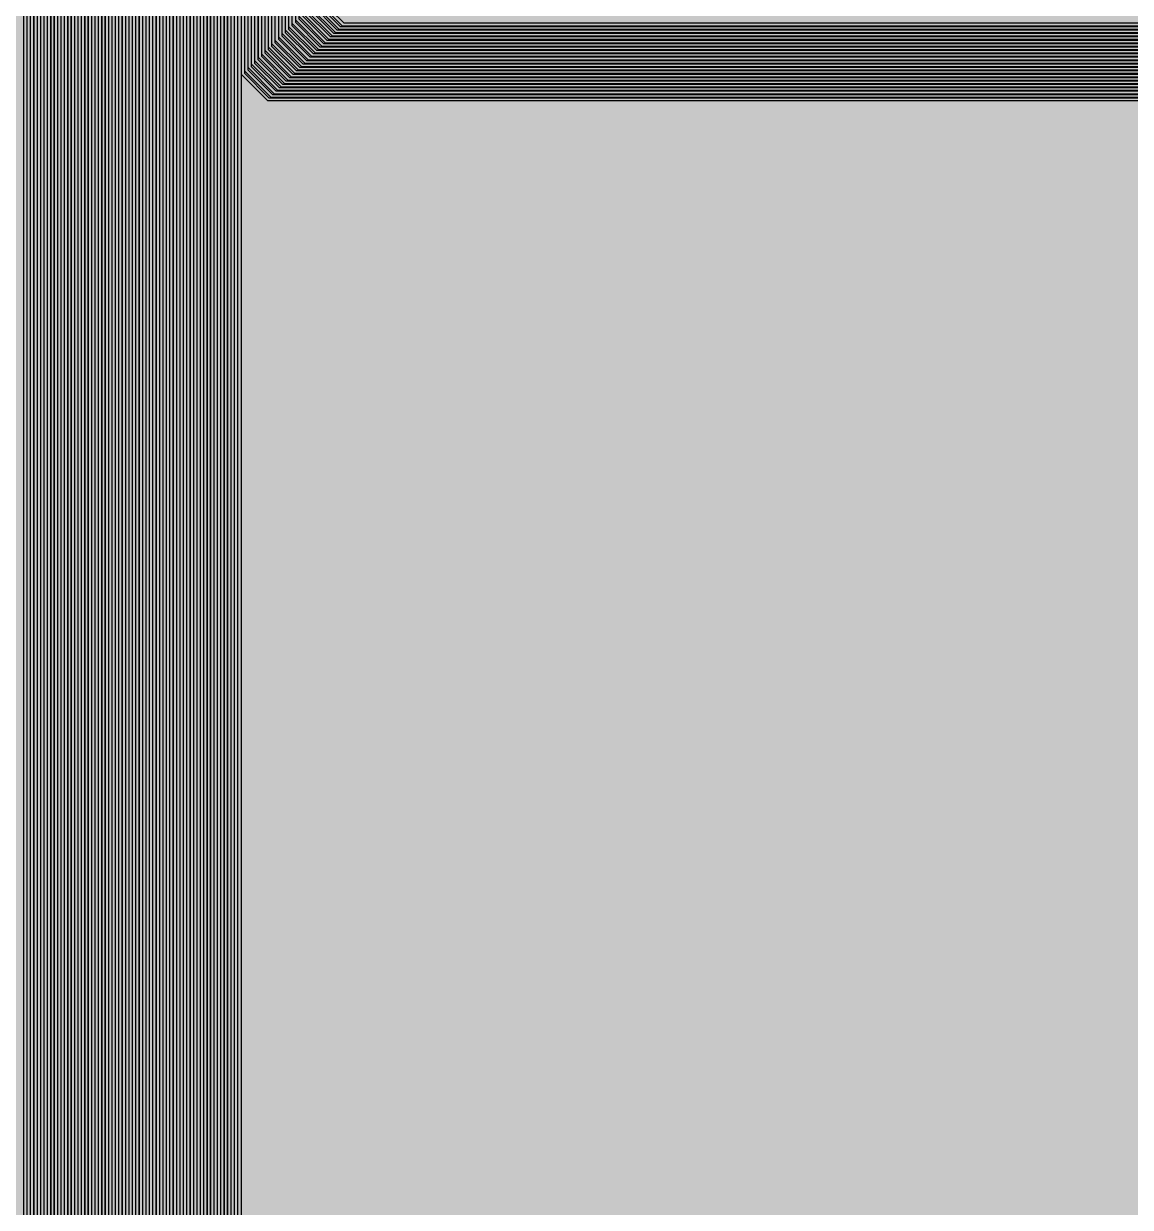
# Model space of a CAD drawing. Header units: metres. Extents: x -7231 to 10969, y -37556 to 1873.
# Drawn here: x 1869 to 3172, y -34537 to -33144 of the extents above; entities that cross this region are included whole.
import ezdxf

# ---------------------------------------------------------------- set-up
doc = ezdxf.new("R2010")
doc.units = ezdxf.units.M
for name, color, linetype in [('Metal1', 4, 'CONTINUOUS'), ('Metal2', 3, 'CONTINUOUS'), ('Polyimide', 7, 'CONTINUOUS')]:
    doc.layers.add(name, color=color, linetype=linetype)

msp = doc.modelspace()

# ---------------------------------------------------------------- hatches: boundary and pattern name
at = {"layer": 'Polyimide'}
msp.add_hatch(color=7, dxfattribs=at).paths.add_polyline_path([(4065.7, -468), (4066.7, -502), (4068.5, -536), (4071.4, -570), (4075.5, -604), (4081, -638), (4088, -672), (4096.5, -706), (4106.6, -740), (4118.3, -774), (4131.6, -808), (4146.5, -842), (4162.9, -876), (4180.7, -910), (4199.8, -944), (4220.2, -978), (4241.7, -1012), (4264.2, -1046), (4287.5, -1080), (4311.5, -1114), (4336, -1148), (4360.9, -1182), (4385.9, -1216), (4410.9, -1250), (4435.7, -1284), (4460.2, -1318), (4484.2, -1352), (4507.5, -1385.9), (4530, -1419.9), (4551.5, -1453.9), (4571.9, -1487.9), (4591.1, -1521.9), (4608.9, -1555.9), (4625.3, -1589.9), (4640.1, -1623.9), (4653.4, -1657.9), (4665.1, -1691.9), (4675.2, -1725.9), (4683.7, -1759.9), (4690.7, -1793.9), (4696.2, -1827.9), (4700.3, -1861.9), (4703.2, -1895.9), (4705.1, -1929.9), (4706.1, -1963.9), (4706.4, -1997.9), (4706.5, -2031.9), (4706.5, -4793), (4710, -4838.4), (4720.2, -4882.7), (4737.1, -4925), (4760.1, -4964.2), (4788.9, -4999.5), (4822.6, -5030), (4860.5, -5055.1), (4901.8, -5074.2), (4901.8, -5074.2), (4970.7, -5105.2), (5034.7, -5145.3), (5092.8, -5193.5), (5143.8, -5249.2), (5186.9, -5311.2), (5221.2, -5378.4), (5246.2, -5449.7), (5261.4, -5523.7), (5266.5, -5599), (5261.4, -5674.3), (5246.2, -5748.3), (5221.2, -5819.6), (5186.9, -5886.8), (5143.8, -5948.8), (5092.8, -6004.5), (5034.7, -6052.7), (4970.7, -6092.8), (4901.8, -6123.8), (4860.5, -6142.9), (4822.6, -6168), (4788.9, -6198.5), (4760.1, -6233.8), (4737.1, -6273), (4720.2, -6315.3), (4710, -6359.6), (4706.5, -6405), (4706.5, -9221.5), (4710, -9266.9), (4720.2, -9311.2), (4737.1, -9353.5), (4760.1, -9392.7), (4788.9, -9428), (4822.6, -9458.5), (4860.5, -9483.6), (4901.8, -9502.7), (4970.7, -9533.7), (5034.7, -9573.8), (5092.8, -9622), (5143.8, -9677.7), (5186.9, -9739.7), (5221.2, -9806.9), (5246.2, -9878.2), (5261.4, -9952.2), (5266.5, -10027.5), (5261.4, -10102.8), (5246.2, -10176.8), (5221.2, -10248.1), (5186.9, -10315.3), (5143.8, -10377.3), (5092.8, -10433), (5034.7, -10481.2), (4970.7, -10521.3), (4901.8, -10552.3), (4860.5, -10571.4), (4822.6, -10596.5), (4788.9, -10627), (4760.1, -10662.3), (4737.1, -10701.5), (4720.2, -10743.8), (4710, -10788.1), (4706.5, -10833.5), (4706.5, -13650), (4710, -13695.4), (4720.2, -13739.7), (4737.1, -13782), (4760.1, -13821.2), (4788.9, -13856.5), (4822.6, -13887), (4860.5, -13912.1), (4901.8, -13931.2), (4970.7, -13962.2), (5034.7, -14002.2), (5092.8, -14050.5), (5143.8, -14106.2), (5186.9, -14168.2), (5221.2, -14235.4), (5246.2, -14306.7), (5261.4, -14380.7), (5266.5, -14456), (5261.4, -14531.3), (5246.2, -14605.3), (5221.2, -14676.5), (5186.9, -14743.8), (5143.8, -14805.8), (5092.8, -14861.5), (5034.7, -14909.7), (4970.7, -14949.8), (4901.8, -14980.8), (4860.5, -14999.9), (4822.6, -15025), (4788.9, -15055.5), (4760.1, -15090.8), (4737.1, -15130), (4720.2, -15172.3), (4710, -15216.6), (4706.5, -15262), (4706.5, -15456), (4720.9, -15750), (4764.1, -16041.3), (4835.7, -16326.8), (4934.9, -16604), (5060.7, -16870.2), (5212.1, -17122.7), (5387.5, -17359.2), (5585.2, -17577.3), (5803.3, -17775), (6039.8, -17950.4), (6292.3, -18101.8), (6558.4, -18227.6), (6835.6, -18326.8), (7121.2, -18398.3), (7412.4, -18441.5), (7706.5, -18456), (9969, -18456), (10047.4, -18459.8), (10125.1, -18471.4), (10201.2, -18490.4), (10275.2, -18516.9), (10346.1, -18550.5), (10413.5, -18590.8), (10476.5, -18637.6), (10534.7, -18690.3), (10587.4, -18748.5), (10634.2, -18811.5), (10674.5, -18878.9), (10708.1, -18949.8), (10734.6, -19023.8), (10753.6, -19099.9), (10765.2, -19177.6), (10769, -19256), (10769, -20895.8), (10730.2, -20951.4), (10694.6, -21009.1), (10662.2, -21068.6), (10633.2, -21129.9), (10607.6, -21192.7), (10585.5, -21256.7), (10566.9, -21322), (10552, -21388.1), (10540.8, -21455), (10533.4, -21522.3), (10529.6, -21590), (10529.6, -21657.8), (10533.4, -21725.5), (10540.8, -21792.9), (10552, -21859.7), (10566.9, -21925.9), (10585.5, -21991.1), (10607.6, -22055.2), (10633.2, -22117.9), (10662.2, -22179.2), (10694.6, -22238.7), (10730.2, -22296.4), (10769, -22352), (10769, -32454.2), (10728.7, -32510.5), (10691.7, -32568.9), (10658, -32629.3), (10627.8, -32691.6), (10601.2, -32755.4), (10578.2, -32820.7), (10558.9, -32887.1), (10543.4, -32954.5), (10531.8, -33022.7), (10524, -33091.4), (10520.1, -33160.5), (10520.1, -33229.7), (10524, -33298.8), (10531.8, -33367.5), (10543.4, -33435.7), (10558.9, -33503.1), (10578.2, -33569.5), (10601.2, -33634.8), (10627.8, -33698.6), (10658, -33760.8), (10691.7, -33821.3), (10728.7, -33879.7), (10769, -33936), (10769, -36556), (10765.2, -36634.4), (10753.6, -36712.1), (10734.6, -36788.2), (10708.1, -36862.1), (10674.5, -36933.1), (10634.2, -37000.5), (10587.4, -37063.5), (10534.7, -37121.7), (10476.5, -37174.4), (10413.5, -37221.2), (10346.1, -37261.5), (10275.2, -37295.1), (10201.2, -37321.6), (10125.1, -37340.6), (10047.4, -37352.1), (9969, -37356), (-6231, -37356), (-6309.4, -37352.1), (-6387.1, -37340.6), (-6463.2, -37321.6), (-6537.2, -37295.1), (-6608.1, -37261.5), (-6675.5, -37221.2), (-6738.5, -37174.4), (-6796.7, -37121.7), (-6849.4, -37063.5), (-6896.2, -37000.5), (-6936.5, -36933.1), (-6970.1, -36862.1), (-6996.6, -36788.2), (-7015.6, -36712.1), (-7027.2, -36634.4), (-7031, -36556), (-7031, -33936), (-6990.7, -33879.8), (-6953.7, -33821.3), (-6920, -33760.9), (-6889.8, -33698.6), (-6863.2, -33634.8), (-6840.2, -33569.5), (-6820.9, -33503.1), (-6805.4, -33435.7), (-6793.7, -33367.5), (-6785.9, -33298.8), (-6782, -33229.7), (-6782, -33160.5), (-6785.9, -33091.4), (-6793.7, -33022.7), (-6805.4, -32954.5), (-6820.9, -32887.1), (-6840.2, -32820.6), (-6863.2, -32755.4), (-6889.8, -32691.5), (-6920, -32629.3), (-6953.7, -32568.9), (-6990.7, -32510.4), (-7031, -32454.2), (-7031, -22364.8), (-6990.7, -22308.6), (-6953.7, -22250.1), (-6920, -22189.7), (-6889.8, -22127.5), (-6863.2, -22063.6), (-6840.2, -21998.4), (-6820.9, -21931.9), (-6805.4, -21864.5), (-6793.7, -21796.3), (-6785.9, -21727.6), (-6782, -21658.5), (-6782, -21589.3), (-6785.9, -21520.3), (-6793.7, -21451.5), (-6805.4, -21383.3), (-6820.9, -21315.9), (-6840.2, -21249.5), (-6863.2, -21184.2), (-6889.8, -21120.4), (-6920, -21058.1), (-6953.7, -20997.7), (-6990.7, -20939.3), (-7031, -20883), (-7031, -19256), (-7027.2, -19177.6), (-7015.6, -19099.9), (-6996.6, -19023.8), (-6970.1, -18949.8), (-6936.5, -18878.9), (-6896.2, -18811.5), (-6849.4, -18748.5), (-6796.7, -18690.3), (-6738.5, -18637.6), (-6675.5, -18590.8), (-6608.1, -18550.5), (-6537.2, -18516.9), (-6463.2, -18490.4), (-6387.1, -18471.4), (-6309.4, -18459.8), (-6231, -18456), (-3968.5, -18456), (-3674.4, -18441.5), (-3383.2, -18398.3), (-3097.6, -18326.8), (-2820.4, -18227.6), (-2554.3, -18101.8), (-2301.8, -17950.4), (-2065.3, -17775), (-1847.2, -17577.3), (-1649.5, -17359.2), (-1474.1, -17122.7), (-1322.7, -16870.2), (-1196.9, -16604), (-1097.7, -16326.8), (-1026.1, -16041.3), (-982.9, -15750), (-968.5, -15456), (-968.5, -15262), (-972, -15216.6), (-982.2, -15172.3), (-999.1, -15130), (-1022.1, -15090.8), (-1050.9, -15055.5), (-1084.6, -15025), (-1122.5, -14999.9), (-1163.8, -14980.8), (-1232.7, -14949.8), (-1296.7, -14909.7), (-1354.8, -14861.5), (-1405.8, -14805.8), (-1448.9, -14743.8), (-1483.2, -14676.5), (-1508.2, -14605.3), (-1523.4, -14531.3), (-1528.5, -14456), (-1523.4, -14380.7), (-1508.2, -14306.7), (-1483.2, -14235.4), (-1448.9, -14168.2), (-1405.8, -14106.2), (-1354.8, -14050.5), (-1296.7, -14002.2), (-1232.7, -13962.2), (-1163.8, -13931.2), (-1122.5, -13912.1), (-1084.6, -13887), (-1050.9, -13856.5), (-1022.1, -13821.2), (-999.1, -13782), (-982.2, -13739.7), (-972, -13695.4), (-968.5, -13650), (-968.5, -12309.6), (-972, -12264.3), (-982.2, -12219.9), (-999.1, -12177.7), (-1022.1, -12138.5), (-1050.9, -12103.2), (-1084.6, -12072.6), (-1122.5, -12047.5), (-1163.8, -12028.5), (-1232.7, -11997.4), (-1296.7, -11957.4), (-1354.8, -11909.1), (-1405.8, -11853.5), (-1448.9, -11791.5), (-1483.2, -11724.2), (-1508.2, -11653), (-1523.4, -11579), (-1528.5, -11503.7), (-1523.4, -11428.3), (-1508.2, -11354.4), (-1483.2, -11283.1), (-1448.9, -11215.9), (-1405.8, -11153.8), (-1354.8, -11098.2), (-1296.7, -11049.9), (-1232.7, -11009.9), (-1163.8, -10978.8), (-1122.5, -10959.8), (-1084.6, -10934.7), (-1050.9, -10904.1), (-1022.1, -10868.9), (-999.1, -10829.6), (-982.2, -10787.4), (-972, -10743), (-968.5, -10697.7), (-968.5, -9357.3), (-972, -9311.9), (-982.2, -9267.6), (-999.1, -9225.4), (-1022.1, -9186.1), (-1050.9, -9150.8), (-1084.6, -9120.3), (-1122.5, -9095.2), (-1163.8, -9076.2), (-1163.8, -9076.2), (-1232.7, -9045.1), (-1296.7, -9005.1), (-1354.8, -8956.8), (-1405.8, -8901.1), (-1448.9, -8839.1), (-1483.2, -8771.9), (-1508.2, -8700.6), (-1523.4, -8626.7), (-1528.5, -8551.3), (-1523.4, -8476), (-1508.2, -8402), (-1483.2, -8330.8), (-1448.9, -8263.5), (-1405.8, -8201.5), (-1354.8, -8145.9), (-1296.7, -8097.6), (-1232.7, -8057.6), (-1163.8, -8026.5), (-1163.8, -8026.5), (-1122.5, -8007.4), (-1084.6, -7982.4), (-1050.9, -7951.8), (-1022.1, -7916.5), (-999.1, -7877.3), (-982.2, -7835), (-972, -7790.7), (-968.5, -7745.4), (-968.5, -6405), (-972, -6359.6), (-982.2, -6315.3), (-999.1, -6273), (-1022.1, -6233.8), (-1050.9, -6198.5), (-1084.6, -6168), (-1122.5, -6142.9), (-1163.8, -6123.8), (-1163.8, -6123.8), (-1232.7, -6092.8), (-1296.7, -6052.7), (-1354.8, -6004.5), (-1405.8, -5948.8), (-1448.9, -5886.8), (-1483.2, -5819.6), (-1508.2, -5748.3), (-1523.4, -5674.3), (-1528.5, -5599), (-1523.4, -5523.7), (-1508.2, -5449.7), (-1483.2, -5378.4), (-1448.9, -5311.2), (-1405.8, -5249.2), (-1354.8, -5193.5), (-1296.7, -5145.3), (-1232.7, -5105.2), (-1163.8, -5074.2), (-1163.8, -5074.2), (-1122.5, -5055.1), (-1084.6, -5030), (-1050.9, -4999.5), (-1022.1, -4964.2), (-999.1, -4925), (-982.2, -4882.7), (-972, -4838.4), (-968.5, -4793), (-968.5, -2031.9), (-968.4, -1997.9), (-968.1, -1963.9), (-967.1, -1929.9), (-965.2, -1895.9), (-962.2, -1861.9), (-958, -1827.9), (-952.4, -1793.9), (-945.3, -1759.9), (-936.6, -1725.9), (-926.4, -1691.9), (-914.4, -1657.9), (-900.9, -1623.9), (-885.7, -1589.9), (-869.1, -1555.9), (-850.9, -1521.9), (-831.4, -1487.9), (-810.6, -1453.9), (-788.7, -1419.9), (-765.8, -1385.9), (-742.1, -1352), (-717.6, -1318), (-692.7, -1284), (-667.4, -1250), (-641.9, -1216), (-616.4, -1182), (-591.1, -1148), (-566.1, -1114), (-541.7, -1080), (-517.9, -1046), (-495, -1012), (-473.1, -978), (-452.4, -944), (-432.8, -910), (-414.7, -876), (-398, -842), (-382.9, -808), (-369.3, -774), (-357.4, -740), (-347.1, -706), (-338.4, -672), (-331.3, -638), (-325.7, -604), (-321.5, -570), (-318.6, -536), (-316.7, -502), (-315.7, -468), (-315.3, -434), (-315.2, -400), (-315.2, 401), (-315.2, 451), (-315.2, 1644), (-270.2, 1644), (-270, 1637.1), (-269.4, 1630.3), (-268.2, 1623.5), (-266.7, 1616.8), (-264.7, 1610.2), (-262.3, 1603.8), (-259.4, 1597.6), (-256.2, 1591.5), (-252.6, 1585.7), (-248.6, 1580.1), (-244.2, 1574.8), (-239.5, 1569.8), (-234.5, 1565.1), (-229.2, 1560.7), (-223.6, 1556.7), (-217.8, 1553.1), (-211.7, 1549.8), (-205.4, 1547), (-199, 1544.6), (-192.4, 1542.6), (-185.7, 1541), (-179, 1539.9), (-172.1, 1539.2), (-165.2, 1539), (-158.4, 1539.2), (-151.5, 1539.9), (-144.8, 1541), (-138.1, 1542.6), (-131.5, 1544.6), (-125.1, 1547), (-118.8, 1549.8), (-112.8, 1553.1), (-106.9, 1556.7), (-101.3, 1560.7), (-96, 1565.1), (-91, 1569.8), (-86.3, 1574.8), (-81.9, 1580.1), (-77.9, 1585.7), (-74.3, 1591.5), (-71.1, 1597.6), (-68.2, 1603.8), (-65.8, 1610.2), (-63.8, 1616.8), (-62.3, 1623.5), (-61.1, 1630.3), (-60.5, 1637.1), (-60.2, 1644), (1853, 1644), (1853, 1573), (3815.2, 1573), (3815.5, 1579.5), (3816.1, 1586.1), (3817.2, 1592.5), (3818.7, 1598.9), (3820.6, 1605.1), (3822.9, 1611.3), (3825.6, 1617.2), (3828.6, 1623), (3832.1, 1628.6), (3835.9, 1633.9), (3840.1, 1638.9), (3844.5, 1643.7), (3849.3, 1648.2), (3854.4, 1652.3), (3859.7, 1656.1), (3865.2, 1659.6), (3871, 1662.7), (3877, 1665.4), (3883.1, 1667.7), (3889.4, 1669.6), (3895.7, 1671.1), (3902.2, 1672.1), (3908.7, 1672.8), (3915.2, 1673), (3921.8, 1672.8), (3928.3, 1672.1), (3934.8, 1671.1), (3941.1, 1669.6), (3947.4, 1667.7), (3953.5, 1665.4), (3959.5, 1662.7), (3965.2, 1659.6), (3970.8, 1656.1), (3976.1, 1652.3), (3981.2, 1648.2), (3986, 1643.7), (3990.4, 1638.9), (3994.6, 1633.9), (3998.4, 1628.6), (4001.9, 1623), (4004.9, 1617.2), (4007.6, 1611.3), (4009.9, 1605.1), (4011.8, 1598.9), (4013.3, 1592.5), (4014.4, 1586.1), (4015, 1579.5), (4015.2, 1573), (4065.2, 1573), (4065.2, 451), (4065.2, 401), (4065.2, -400), (4065.3, -434), (4065.7, -468)])

# ---------------------------------------------------------------- linework, layer by layer
at = {"layer": 'Metal1'}
for points in [[(1872.7, -19211.9), (1872.7, -36202.3), (1901.7, -36231.3), (9450.8, -36231.3), (9479.8, -36202.3), (9479.8, -34831.7), (9450.8, -34802.8), (9010.8, -34802.8), (8976.6, -34773), (8966.5, -34636.9), (8966.5, -33931), (8996.5, -33931), (8996.5, -34636.9), (8986.4, -34769), (9012.2, -34799.2), (9452.2, -34799.2), (9483.2, -34830.3), (9483.2, -36203.7), (9452.2, -36234.8), (1900.3, -36234.8), (1869.2, -36203.7), (1869.2, -19211.9)], [(1880.7, -19211.9), (1880.7, -36194.3), (1909.7, -36223.2), (9442.8, -36223.2), (9471.8, -36194.3), (9471.8, -34839.7), (9442.8, -34810.8), (8660.8, -34810.8), (8626.6, -34781), (8616.5, -34643.3), (8616.5, -33931), (8646.5, -33931), (8646.5, -34643.3), (8636.4, -34777), (8662.2, -34807.3), (9444.2, -34807.3), (9475.3, -34838.3), (9475.3, -36195.7), (9444.2, -36226.8), (1908.3, -36226.8), (1877.2, -36195.7), (1877.2, -19211.9)], [(1888.7, -19211.9), (1888.7, -36186.3), (1917.7, -36215.3), (9434.8, -36215.3), (9463.8, -36186.3), (9463.8, -34847.7), (9434.8, -34818.8), (8310.8, -34818.8), (8276.6, -34789), (8266.5, -34649.7), (8266.5, -33931), (8296.5, -33931), (8296.5, -34649.7), (8286.4, -34785), (8312.2, -34815.2), (9436.2, -34815.2), (9467.2, -34846.3), (9467.2, -36187.7), (9436.2, -36218.8), (1916.3, -36218.8), (1885.2, -36187.7), (1885.2, -19211.9)], [(1896.7, -19211.9), (1896.7, -36178.3), (1925.7, -36207.2), (9426.8, -36207.2), (9455.8, -36178.3), (9455.8, -34855.7), (9426.8, -34826.8), (7960.8, -34826.8), (7926.6, -34797), (7916.5, -34656.1), (7916.5, -33931), (7946.5, -33931), (7946.5, -34656.1), (7936.4, -34793), (7962.2, -34823.2), (9428.2, -34823.2), (9459.3, -34854.3), (9459.3, -36179.7), (9428.2, -36210.8), (1924.3, -36210.8), (1893.2, -36179.7), (1893.2, -19211.9)], [(1904.7, -19211.9), (1904.7, -36170.3), (1933.7, -36199.3), (9418.8, -36199.3), (9447.8, -36170.3), (9447.8, -34863.7), (9418.8, -34834.8), (7610.8, -34834.8), (7576.7, -34805), (7566.5, -34662.5), (7566.5, -33931), (7596.5, -33931), (7596.5, -34662.5), (7586.3, -34801), (7612.2, -34831.2), (9420.2, -34831.2), (9451.2, -34862.3), (9451.2, -36171.7), (9420.2, -36202.8), (1932.3, -36202.8), (1901.2, -36171.7), (1901.2, -19211.9)], [(1912.7, -19211.9), (1912.7, -36162.3), (1941.7, -36191.3), (9410.8, -36191.3), (9439.8, -36162.3), (9439.8, -34871.7), (9410.8, -34842.8), (7260.8, -34842.8), (7226.7, -34813), (7216.5, -34668.9), (7216.5, -33931), (7246.5, -33931), (7246.5, -34668.9), (7236.3, -34809), (7262.2, -34839.2), (9412.2, -34839.2), (9443.3, -34870.3), (9443.3, -36163.7), (9412.2, -36194.8), (1940.3, -36194.8), (1909.2, -36163.7), (1909.2, -19211.9)], [(1920.7, -19211.9), (1920.7, -36154.3), (1949.7, -36183.2), (9402.8, -36183.2), (9431.8, -36154.3), (9431.8, -34879.7), (9402.8, -34850.8), (6910.8, -34850.8), (6876.7, -34821), (6866.5, -34675.3), (6866.5, -33931), (6896.5, -33931), (6896.5, -34675.3), (6886.3, -34817), (6912.2, -34847.3), (9404.2, -34847.3), (9435.2, -34878.3), (9435.2, -36155.7), (9404.2, -36186.8), (1948.3, -36186.8), (1917.2, -36155.7), (1917.2, -19211.9)], [(1928.7, -19211.9), (1928.7, -36146.3), (1957.7, -36175.3), (9394.8, -36175.3), (9423.8, -36146.3), (9423.8, -34887.7), (9394.8, -34858.8), (6560.8, -34858.8), (6526.8, -34829), (6516.5, -34681.7), (6516.5, -33931), (6546.5, -33931), (6546.5, -34681.7), (6536.2, -34825), (6562.2, -34855.2), (9396.2, -34855.2), (9427.3, -34886.3), (9427.3, -36147.7), (9396.2, -36178.8), (1956.3, -36178.8), (1925.2, -36147.7), (1925.2, -19211.9)], [(1936.7, -19211.9), (1936.7, -36138.3), (1965.7, -36167.3), (9386.8, -36167.3), (9415.8, -36138.3), (9415.8, -34895.7), (9386.8, -34866.8), (6210.8, -34866.8), (6176.8, -34837), (6166.5, -34688.1), (6166.5, -33931), (6196.5, -33931), (6196.5, -34688.1), (6186.2, -34833), (6212.2, -34863.2), (9388.2, -34863.2), (9419.2, -34894.3), (9419.2, -36139.7), (9388.2, -36170.8), (1964.3, -36170.8), (1933.2, -36139.7), (1933.2, -19211.9)], [(1944.7, -19211.9), (1944.7, -36130.3), (1973.7, -36159.2), (9378.8, -36159.2), (9407.8, -36130.3), (9407.8, -34903.7), (9378.8, -34874.8), (5860.8, -34874.8), (5826.8, -34844.9), (5816.5, -34694.5), (5816.5, -33931), (5846.5, -33931), (5846.5, -34694.5), (5836.2, -34841.1), (5862.2, -34871.3), (9380.2, -34871.3), (9411.3, -34902.3), (9411.3, -36131.7), (9380.2, -36162.8), (1972.3, -36162.8), (1941.2, -36131.7), (1941.2, -19211.9)], [(1952.7, -19211.9), (1952.7, -36122.3), (1981.7, -36151.3), (9370.8, -36151.3), (9399.8, -36122.3), (9399.8, -34911.7), (9370.8, -34882.8), (5510.8, -34882.8), (5476.8, -34852.9), (5466.5, -34700.9), (5466.5, -33931), (5496.5, -33931), (5496.5, -34700.9), (5486.2, -34849.1), (5512.2, -34879.2), (9372.2, -34879.2), (9403.2, -34910.3), (9403.2, -36123.7), (9372.2, -36154.8), (1980.3, -36154.8), (1949.2, -36123.7), (1949.2, -19211.9)], [(1960.7, -19211.9), (1960.7, -36114.3), (1989.7, -36143.2), (9362.8, -36143.2), (9391.8, -36114.3), (9391.8, -34919.7), (9362.8, -34890.8), (5160.8, -34890.8), (5126.9, -34860.9), (5116.5, -34707.3), (5116.5, -33931), (5146.5, -33931), (5146.5, -34707.3), (5136.1, -34857.1), (5162.2, -34887.2), (9364.2, -34887.2), (9395.3, -34918.3), (9395.3, -36115.7), (9364.2, -36146.8), (1988.3, -36146.8), (1957.2, -36115.7), (1957.2, -19211.9)], [(1968.7, -19211.9), (1968.7, -36106.3), (1997.7, -36135.3), (9354.8, -36135.3), (9383.8, -36106.3), (9383.8, -34927.7), (9354.8, -34898.8), (4810.8, -34898.8), (4776.9, -34868.9), (4766.5, -34713.7), (4766.5, -33931), (4796.5, -33931), (4796.5, -34713.7), (4786.1, -34865.1), (4812.2, -34895.2), (9356.2, -34895.2), (9387.2, -34926.3), (9387.2, -36107.7), (9356.2, -36138.8), (1996.3, -36138.8), (1965.2, -36107.7), (1965.2, -19211.9)], [(1976.7, -19211.9), (1976.7, -36098.3), (2005.7, -36127.3), (9346.8, -36127.3), (9375.8, -36098.3), (9375.8, -34935.7), (9346.8, -34906.8), (4460.8, -34906.8), (4426.9, -34876.9), (4416.5, -34720.1), (4416.5, -33931), (4446.5, -33931), (4446.5, -34720.1), (4436.1, -34873.1), (4462.2, -34903.2), (9348.2, -34903.2), (9379.3, -34934.3), (9379.3, -36099.7), (9348.2, -36130.8), (2004.3, -36130.8), (1973.2, -36099.7), (1973.2, -19211.9)], [(1984.7, -19211.9), (1984.7, -36090.3), (2013.7, -36119.2), (9338.8, -36119.2), (9367.8, -36090.3), (9367.8, -34943.7), (9338.8, -34914.8), (4110.8, -34914.8), (4076.9, -34884.9), (4066.5, -34726.5), (4066.5, -33931), (4096.5, -33931), (4096.5, -34726.5), (4086.1, -34881.1), (4112.2, -34911.3), (9340.2, -34911.3), (9371.2, -34942.3), (9371.2, -36091.7), (9340.2, -36122.8), (2012.3, -36122.8), (1981.2, -36091.7), (1981.2, -19211.9)], [(1992.7, -19211.9), (1992.7, -36082.3), (2021.7, -36111.3), (9330.8, -36111.3), (9359.8, -36082.3), (9359.8, -34951.7), (9330.8, -34922.8), (3760.8, -34922.8), (3726.9, -34892.9), (3716.5, -34732.9), (3716.5, -33931), (3746.5, -33931), (3746.5, -34732.9), (3736.1, -34889.1), (3762.2, -34919.2), (9332.2, -34919.2), (9363.3, -34950.3), (9363.3, -36083.7), (9332.2, -36114.8), (2020.3, -36114.8), (1989.2, -36083.7), (1989.2, -19211.9)], [(2000.7, -19211.9), (2000.7, -36074.3), (2029.7, -36103.3), (8950.8, -36103.3), (8977.1, -36073.2), (8966.5, -35902.1), (8966.5, -35041), (8996.5, -35041), (8996.5, -35902.1), (8985.9, -36076.8), (8952.2, -36106.8), (2028.3, -36106.8), (1997.2, -36075.7), (1997.2, -19211.9)], [(2008.7, -19211.9), (2008.7, -36066.3), (2037.7, -36095.2), (8600.8, -36095.2), (8627.1, -36065.2), (8616.5, -35895.7), (8616.5, -35041), (8646.5, -35041), (8646.5, -35895.7), (8635.9, -36068.8), (8602.2, -36098.8), (2036.3, -36098.8), (2005.2, -36067.7), (2005.2, -19211.9)], [(2016.7, -19211.9), (2016.7, -36058.3), (2045.7, -36087.2), (8250.8, -36087.2), (8277.1, -36057.2), (8266.5, -35889.3), (8266.5, -35041), (8296.5, -35041), (8296.5, -35889.3), (8285.9, -36060.8), (8252.2, -36090.8), (2044.3, -36090.8), (2013.2, -36059.7), (2013.2, -19211.9)], [(2024.7, -19211.9), (2024.7, -36050.3), (2053.7, -36079.2), (7900.8, -36079.2), (7927.1, -36049.2), (7916.5, -35882.9), (7916.5, -35041), (7946.5, -35041), (7946.5, -35882.9), (7935.9, -36052.8), (7902.2, -36082.8), (2052.3, -36082.8), (2021.2, -36051.7), (2021.2, -19211.9)], [(2032.7, -19211.9), (2032.7, -36042.3), (2061.7, -36071.2), (7550.8, -36071.2), (7577.1, -36041.2), (7566.5, -35876.5), (7566.5, -35041), (7596.5, -35041), (7596.5, -35876.5), (7585.9, -36044.8), (7552.2, -36074.8), (2060.3, -36074.8), (2029.2, -36043.7), (2029.2, -19211.9)], [(2040.7, -19211.9), (2040.7, -36034.3), (2069.7, -36063.3), (7200.8, -36063.3), (7227, -36033.2), (7216.5, -35870.1), (7216.5, -35041), (7246.5, -35041), (7246.5, -35870.1), (7236, -36036.8), (7202.2, -36066.8), (2068.3, -36066.8), (2037.2, -36035.7), (2037.2, -19211.9)], [(2048.8, -19211.9), (2048.8, -36026.3), (2077.7, -36055.2), (6850.8, -36055.2), (6877, -36025.1), (6866.5, -35863.7), (6866.5, -35041), (6896.5, -35041), (6896.5, -35863.7), (6886, -36028.9), (6852.2, -36058.8), (2076.3, -36058.8), (2045.2, -36027.7), (2045.2, -19211.9)], [(2056.7, -19211.9), (2056.7, -36018.3), (2085.7, -36047.2), (6500.8, -36047.2), (6527, -36017.1), (6516.5, -35857.3), (6516.5, -35041), (6546.5, -35041), (6546.5, -35857.3), (6536, -36020.9), (6502.2, -36050.8), (2084.3, -36050.8), (2053.2, -36019.7), (2053.2, -19211.9)], [(2064.7, -19211.9), (2064.7, -36010.3), (2093.7, -36039.3), (6150.8, -36039.3), (6177, -36009.1), (6166.5, -35850.9), (6166.5, -35041), (6196.5, -35041), (6196.5, -35850.9), (6186, -36012.9), (6152.2, -36042.8), (2092.3, -36042.8), (2061.2, -36011.7), (2061.2, -19211.9)], [(2072.7, -19211.9), (2072.7, -36002.3), (2101.7, -36031.2), (5800.8, -36031.2), (5827, -36001.1), (5816.5, -35844.5), (5816.5, -35041), (5846.5, -35041), (5846.5, -35844.5), (5836, -36004.9), (5802.2, -36034.8), (2100.3, -36034.8), (2069.2, -36003.7), (2069.2, -19211.9)], [(2080.7, -19211.9), (2080.7, -35994.3), (2109.7, -36023.2), (5450.8, -36023.2), (5476.9, -35993.1), (5466.5, -35838.1), (5466.5, -35041), (5496.5, -35041), (5496.5, -35838.1), (5486.1, -35996.9), (5452.2, -36026.8), (2108.3, -36026.8), (2077.2, -35995.7), (2077.2, -19211.9)], [(2088.7, -19211.9), (2088.7, -35986.3), (2117.7, -36015.2), (5100.8, -36015.2), (5126.9, -35985.1), (5116.5, -35831.7), (5116.5, -35041), (5146.5, -35041), (5146.5, -35831.7), (5136.1, -35988.9), (5102.2, -36018.8), (2116.3, -36018.8), (2085.2, -35987.7), (2085.2, -19211.9)], [(2096.7, -19211.9), (2096.7, -35978.3), (2125.7, -36007.2), (4750.8, -36007.2), (4776.9, -35977.1), (4766.5, -35825.3), (4766.5, -35041), (4796.5, -35041), (4796.5, -35825.3), (4786.1, -35980.9), (4752.2, -36010.8), (2124.3, -36010.8), (2093.2, -35979.7), (2093.2, -19211.9)], [(2104.7, -19211.9), (2104.7, -35970.3), (2133.7, -35999.3), (4400.8, -35999.3), (4426.9, -35969.1), (4416.5, -35818.9), (4416.5, -35041), (4446.5, -35041), (4446.5, -35818.9), (4436.1, -35972.9), (4402.2, -36002.8), (2132.3, -36002.8), (2101.2, -35971.7), (2101.2, -19211.9)], [(2112.7, -19211.9), (2112.7, -35962.3), (2141.7, -35991.2), (4050.8, -35991.2), (4076.8, -35961.1), (4066.5, -35812.5), (4066.5, -35041), (4096.5, -35041), (4096.5, -35812.5), (4086.2, -35964.9), (4052.2, -35994.8), (2140.3, -35994.8), (2109.2, -35963.7), (2109.2, -19211.9)], [(2120.8, -19211.9), (2120.8, -35954.3), (2149.7, -35983.2), (3700.8, -35983.2), (3726.8, -35953.1), (3716.5, -35806.1), (3716.5, -35041), (3746.5, -35041), (3746.5, -35806.1), (3736.2, -35956.9), (3702.2, -35986.8), (2148.3, -35986.8), (2117.2, -35955.7), (2117.2, -19211.9)], [(2128.8, -19211.9), (2128.8, -33202.3), (2157.7, -33231.3), (9450.8, -33231.3), (9479.8, -33202.3), (9479.8, -31831.7), (9450.8, -31802.8), (9010.8, -31802.8), (8976.6, -31773), (8966.5, -31636.9), (8966.5, -30931), (8996.5, -30931), (8996.5, -31636.9), (8986.4, -31769), (9012.2, -31799.2), (9452.2, -31799.2), (9483.2, -31830.3), (9483.2, -33203.7), (9452.2, -33234.8), (2156.3, -33234.8), (2125.2, -33203.7), (2125.2, -19211.9)], [(2136.8, -19211.9), (2136.8, -33194.3), (2165.7, -33223.2), (9442.8, -33223.2), (9471.8, -33194.3), (9471.8, -31839.7), (9442.8, -31810.7), (8660.8, -31810.7), (8626.6, -31781), (8616.5, -31643.3), (8616.5, -30931), (8646.5, -30931), (8646.5, -31643.3), (8636.4, -31777), (8662.2, -31807.2), (9444.2, -31807.2), (9475.3, -31838.3), (9475.3, -33195.7), (9444.2, -33226.8), (2164.3, -33226.8), (2133.2, -33195.7), (2133.2, -19211.9)], [(2144.8, -19211.9), (2144.8, -33186.3), (2173.7, -33215.3), (9434.8, -33215.3), (9463.8, -33186.3), (9463.8, -31847.7), (9434.8, -31818.7), (8310.8, -31818.7), (8276.6, -31789), (8266.5, -31649.7), (8266.5, -30931), (8296.5, -30931), (8296.5, -31649.7), (8286.4, -31785), (8312.2, -31815.2), (9436.2, -31815.2), (9467.2, -31846.3), (9467.2, -33187.7), (9436.2, -33218.8), (2172.3, -33218.8), (2141.2, -33187.7), (2141.2, -19211.9)], [(2152.8, -19211.9), (2152.8, -33178.3), (2181.7, -33207.2), (9426.8, -33207.2), (9455.8, -33178.3), (9455.8, -31855.7), (9426.8, -31826.8), (7960.8, -31826.8), (7926.6, -31797), (7916.5, -31656.1), (7916.5, -30931), (7946.5, -30931), (7946.5, -31656.1), (7936.4, -31793), (7962.2, -31823.2), (9428.2, -31823.2), (9459.3, -31854.3), (9459.3, -33179.7), (9428.2, -33210.8), (2180.3, -33210.8), (2149.2, -33179.7), (2149.2, -19211.9)], [(2160.8, -19211.9), (2160.8, -33170.3), (2189.7, -33199.3), (9418.8, -33199.3), (9447.8, -33170.3), (9447.8, -31863.7), (9418.8, -31834.8), (7610.8, -31834.8), (7576.7, -31805), (7566.5, -31662.5), (7566.5, -30931), (7596.5, -30931), (7596.5, -31662.5), (7586.3, -31801), (7612.2, -31831.2), (9420.2, -31831.2), (9451.2, -31862.3), (9451.2, -33171.7), (9420.2, -33202.8), (2188.3, -33202.8), (2157.2, -33171.7), (2157.2, -19211.9)], [(2168.8, -19211.9), (2168.8, -33162.3), (2197.7, -33191.3), (9410.8, -33191.3), (9439.8, -33162.3), (9439.8, -31871.7), (9410.8, -31842.7), (7260.8, -31842.7), (7226.7, -31813), (7216.5, -31668.9), (7216.5, -30931), (7246.5, -30931), (7246.5, -31668.9), (7236.3, -31809), (7262.2, -31839.2), (9412.2, -31839.2), (9443.3, -31870.3), (9443.3, -33163.7), (9412.2, -33194.8), (2196.3, -33194.8), (2165.2, -33163.7), (2165.2, -19211.9)], [(2176.8, -19211.9), (2176.8, -33154.3), (2205.7, -33183.2), (9402.8, -33183.2), (9431.8, -33154.3), (9431.8, -31879.7), (9402.8, -31850.7), (6910.8, -31850.7), (6876.7, -31821), (6866.5, -31675.3), (6866.5, -30931), (6896.5, -30931), (6896.5, -31675.3), (6886.3, -31817), (6912.2, -31847.2), (9404.2, -31847.2), (9435.2, -31878.3), (9435.2, -33155.7), (9404.2, -33186.8), (2204.3, -33186.8), (2173.2, -33155.7), (2173.2, -19211.9)], [(2184.8, -19211.9), (2184.8, -33146.3), (2213.7, -33175.3), (9394.8, -33175.3), (9423.8, -33146.3), (9423.8, -31887.7), (9394.8, -31858.8), (6560.8, -31858.8), (6526.8, -31829), (6516.5, -31681.7), (6516.5, -30931), (6546.5, -30931), (6546.5, -31681.7), (6536.2, -31825), (6562.2, -31855.2), (9396.2, -31855.2), (9427.3, -31886.3), (9427.3, -33147.7), (9396.2, -33178.8), (2212.3, -33178.8), (2181.2, -33147.7), (2181.2, -19211.9)], [(2192.8, -19211.9), (2192.8, -33138.3), (2221.7, -33167.3), (9386.8, -33167.3), (9415.8, -33138.3), (9415.8, -31895.7), (9386.8, -31866.8), (6210.8, -31866.8), (6176.8, -31837), (6166.5, -31688.1), (6166.5, -30931), (6196.5, -30931), (6196.5, -31688.1), (6186.2, -31833), (6212.2, -31863.2), (9388.2, -31863.2), (9419.2, -31894.3), (9419.2, -33139.7), (9388.2, -33170.8), (2220.3, -33170.8), (2189.2, -33139.7), (2189.2, -19211.9)], [(2200.8, -19211.9), (2200.8, -33130.3), (2229.7, -33159.2), (9378.8, -33159.2), (9407.8, -33130.3), (9407.8, -31903.7), (9378.8, -31874.7), (5860.8, -31874.7), (5826.8, -31844.9), (5816.5, -31694.5), (5816.5, -30931), (5846.5, -30931), (5846.5, -31694.5), (5836.2, -31841.1), (5862.2, -31871.2), (9380.2, -31871.2), (9411.3, -31902.3), (9411.3, -33131.7), (9380.2, -33162.8), (2228.3, -33162.8), (2197.2, -33131.7), (2197.2, -19211.9)], [(2208.8, -19211.9), (2208.8, -33122.3), (2237.7, -33151.3), (9370.8, -33151.3), (9399.8, -33122.3), (9399.8, -31911.7), (9370.8, -31882.7), (5510.8, -31882.7), (5476.8, -31852.9), (5466.5, -31700.9), (5466.5, -30931), (5496.5, -30931), (5496.5, -31700.9), (5486.2, -31849.1), (5512.2, -31879.2), (9372.2, -31879.2), (9403.2, -31910.3), (9403.2, -33123.7), (9372.2, -33154.8), (2236.3, -33154.8), (2205.2, -33123.7), (2205.2, -19211.9)], [(2216.8, -19211.9), (2216.8, -33114.3), (2245.7, -33143.2), (9362.8, -33143.2), (9391.8, -33114.3), (9391.8, -31919.7), (9362.8, -31890.8), (5160.8, -31890.8), (5126.9, -31860.9), (5116.5, -31707.3), (5116.5, -30931), (5146.5, -30931), (5146.5, -31707.3), (5136.1, -31857.1), (5162.2, -31887.2), (9364.2, -31887.2), (9395.3, -31918.3), (9395.3, -33115.7), (9364.2, -33146.8), (2244.3, -33146.8), (2213.2, -33115.7), (2213.2, -19211.9)]]:
    msp.add_lwpolyline(points, dxfattribs=at)
at = {"layer": 'Metal2'}
for points in [[(1876.7, -19211.9), (1876.7, -36198.3), (1905.7, -36227.3), (9446.8, -36227.3), (9475.8, -36198.3), (9475.8, -34835.7), (9446.8, -34806.8), (8970.2, -34806.8), (8910.8, -34796.5), (8795.9, -34681.6), (8817.1, -34660.4), (8927.8, -34771.1), (8970.8, -34803.2), (9448.2, -34803.2), (9479.3, -34834.3), (9479.3, -36199.7), (9448.2, -36230.8), (1904.3, -36230.8), (1873.2, -36199.7), (1873.2, -19211.9)], [(1884.7, -19211.9), (1884.7, -36190.3), (1913.7, -36219.2), (9438.8, -36219.2), (9467.8, -36190.3), (9467.8, -34843.7), (9438.8, -34814.8), (8628.2, -34814.8), (8568.9, -34804.3), (8565.9, -34801.6), (8445.9, -34681.6), (8467.1, -34660.4), (8587.1, -34780.4), (8585.6, -34779.3), (8628.8, -34811.2), (9440.2, -34811.2), (9471.2, -34842.3), (9471.2, -36191.7), (9440.2, -36222.8), (1912.3, -36222.8), (1881.2, -36191.7), (1881.2, -19211.9)], [(1892.7, -19211.9), (1892.7, -36182.3), (1921.7, -36211.2), (9430.8, -36211.2), (9459.8, -36182.3), (9459.8, -34851.7), (9430.8, -34822.8), (8286.2, -34822.8), (8228.2, -34810.4), (8215.9, -34801.6), (8095.9, -34681.6), (8117.1, -34660.4), (8237.1, -34780.4), (8242.4, -34789.1), (8286.8, -34819.3), (9432.2, -34819.3), (9463.2, -34850.3), (9463.2, -36183.7), (9432.2, -36214.8), (1920.3, -36214.8), (1889.2, -36183.7), (1889.2, -19211.9)], [(1900.7, -19211.9), (1900.7, -36174.3), (1929.7, -36203.3), (9422.8, -36203.3), (9451.8, -36174.3), (9451.8, -34859.7), (9422.8, -34830.8), (7944.2, -34830.8), (7887, -34817.1), (7865.9, -34801.6), (7745.9, -34681.6), (7767.1, -34660.4), (7887.1, -34780.4), (7899.5, -34798.4), (7944.8, -34827.2), (9424.2, -34827.2), (9455.2, -34858.3), (9455.2, -36175.7), (9424.2, -36206.8), (1928.3, -36206.8), (1897.2, -36175.7), (1897.2, -19211.9)], [(1908.7, -19211.9), (1908.7, -36166.3), (1937.7, -36195.2), (9414.8, -36195.2), (9443.8, -36166.3), (9443.8, -34867.7), (9414.8, -34838.8), (7602.2, -34838.8), (7545.7, -34824.2), (7515.9, -34801.6), (7395.9, -34681.6), (7417.1, -34660.4), (7537.1, -34780.4), (7556.9, -34807.4), (7602.8, -34835.2), (9416.2, -34835.2), (9447.2, -34866.3), (9447.2, -36167.7), (9416.2, -36198.8), (1936.3, -36198.8), (1905.2, -36167.7), (1905.2, -19211.9)], [(1916.7, -19211.9), (1916.7, -36158.3), (1945.7, -36187.3), (9406.8, -36187.3), (9435.8, -36158.3), (9435.8, -34875.7), (9406.8, -34846.8), (7260.2, -34846.8), (7204.2, -34831.4), (7165.9, -34801.6), (7045.9, -34681.6), (7067.1, -34660.4), (7187.1, -34780.4), (7214.4, -34816.2), (7260.8, -34843.2), (9408.2, -34843.2), (9439.2, -34874.3), (9439.2, -36159.7), (9408.2, -36190.8), (1944.3, -36190.8), (1913.2, -36159.7), (1913.2, -19211.9)], [(1924.7, -19211.9), (1924.7, -36150.3), (1953.7, -36179.3), (9398.8, -36179.3), (9427.8, -36150.3), (9427.8, -34883.7), (9398.8, -34854.8), (6877.3, -34854.8), (6822.7, -34837.4), (6798.7, -34814.3), (6694.6, -34680.2), (6718.4, -34661.8), (6822.4, -34795.9), (6835.9, -34821.2), (6878.1, -34851.2), (9400.2, -34851.2), (9431.2, -34882.3), (9431.2, -36151.7), (9400.2, -36182.8), (1952.3, -36182.8), (1921.2, -36151.7), (1921.2, -19211.9)], [(1932.7, -19211.9), (1932.7, -36142.3), (1961.7, -36171.2), (9390.8, -36171.2), (9419.8, -36142.3), (9419.8, -34891.7), (9390.8, -34862.8), (6527.3, -34862.8), (6473.5, -34844.5), (6445.7, -34816.2), (6344.5, -34679.9), (6368.5, -34662.1), (6469.8, -34798.3), (6486.2, -34829.4), (6528.1, -34859.3), (9392.2, -34859.3), (9423.2, -34890.3), (9423.2, -36143.7), (9392.2, -36174.8), (1960.3, -36174.8), (1929.2, -36143.7), (1929.2, -19211.9)], [(1940.7, -19211.9), (1940.7, -36134.3), (1969.7, -36163.3), (9382.8, -36163.3), (9411.8, -36134.3), (9411.8, -34899.7), (9382.8, -34870.8), (6177.3, -34870.8), (6124.2, -34851.6), (6092.8, -34817.9), (5994.3, -34679.7), (6018.7, -34662.3), (6117.3, -34800.5), (6136.4, -34837.5), (6178.1, -34867.2), (9384.2, -34867.2), (9415.2, -34898.3), (9415.2, -36135.7), (9384.2, -36166.8), (1968.3, -36166.8), (1937.2, -36135.7), (1937.2, -19211.9)], [(1948.7, -19211.9), (1948.7, -36126.3), (1977.7, -36155.2), (9374.8, -36155.2), (9403.8, -36126.3), (9403.8, -34907.7), (9374.8, -34878.8), (5827.3, -34878.8), (5774.9, -34858.8), (5740.1, -34819.5), (5644.1, -34679.5), (5668.9, -34662.5), (5764.8, -34802.5), (5786.6, -34845.7), (5828.1, -34875.2), (9376.2, -34875.2), (9407.2, -34906.3), (9407.2, -36127.7), (9376.2, -36158.8), (1976.3, -36158.8), (1945.2, -36127.7), (1945.2, -19211.9)], [(1956.7, -19211.9), (1956.7, -36118.3), (1985.7, -36147.2), (9366.8, -36147.2), (9395.8, -36118.3), (9395.8, -34915.7), (9366.8, -34886.8), (5477.3, -34886.8), (5425.5, -34866.2), (5387.4, -34820.9), (5294, -34679.3), (5319, -34662.7), (5412.5, -34804.4), (5436.9, -34853.8), (5478.2, -34883.3), (9368.2, -34883.3), (9399.2, -34914.3), (9399.2, -36119.7), (9368.2, -36150.8), (1984.3, -36150.8), (1953.2, -36119.7), (1953.2, -19211.9)], [(1964.7, -19211.9), (1964.7, -36110.3), (1993.7, -36139.3), (9358.8, -36139.3), (9387.8, -36110.3), (9387.8, -34923.7), (9358.8, -34894.8), (5127.3, -34894.8), (5076.1, -34873.5), (5034.9, -34822.2), (4943.8, -34679.1), (4969.2, -34662.9), (5060.2, -34806.1), (5087.1, -34861.8), (5128.2, -34891.2), (9360.2, -34891.2), (9391.2, -34922.3), (9391.2, -36111.7), (9360.2, -36142.8), (1992.3, -36142.8), (1961.2, -36111.7), (1961.2, -19211.9)], [(1972.7, -19211.9), (1972.7, -36102.3), (2001.7, -36131.2), (9350.8, -36131.2), (9379.8, -36102.3), (9379.8, -34931.7), (9350.8, -34902.8), (4777.3, -34902.8), (4726.7, -34881), (4682.5, -34823.5), (4593.7, -34678.8), (4619.3, -34663.2), (4708.1, -34807.8), (4737.3, -34869.9), (4778.2, -34899.2), (9352.2, -34899.2), (9383.2, -34930.3), (9383.2, -36103.7), (9352.2, -36134.8), (2000.3, -36134.8), (1969.2, -36103.7), (1969.2, -19211.9)], [(1980.7, -19211.9), (1980.7, -36094.3), (2009.7, -36123.3), (9342.8, -36123.3), (9371.8, -36094.3), (9371.8, -34939.7), (9342.8, -34910.8), (4427.2, -34910.8), (4377.3, -34888.4), (4330.2, -34824.6), (4243.6, -34678.7), (4269.4, -34663.3), (4356, -34809.3), (4387.6, -34878), (4428.2, -34907.2), (9344.2, -34907.2), (9375.2, -34938.3), (9375.2, -36095.7), (9344.2, -36126.8), (2008.3, -36126.8), (1977.2, -36095.7), (1977.2, -19211.9)], [(1988.7, -19211.9), (1988.7, -36086.3), (2017.7, -36115.3), (9334.8, -36115.3), (9363.8, -36086.3), (9363.8, -34947.7), (9334.8, -34918.8), (4077.2, -34918.8), (4027.8, -34896), (3978, -34825.6), (3893.5, -34678.5), (3919.5, -34663.5), (4004, -34810.7), (4037.8, -34886), (4078.2, -34915.2), (9336.2, -34915.2), (9367.2, -34946.3), (9367.2, -36087.7), (9336.2, -36118.8), (2016.3, -36118.8), (1985.2, -36087.7), (1985.2, -19211.9)], [(1996.7, -19211.9), (1996.7, -36078.3), (2025.7, -36107.2), (9326.8, -36107.2), (9355.8, -36078.3), (9355.8, -34955.7), (9326.8, -34926.8), (3727.2, -34926.8), (3678.3, -34903.5), (3625.9, -34826.6), (3543.4, -34678.3), (3569.6, -34663.7), (3652.1, -34812), (3688, -34894), (3728.2, -34923.3), (9328.2, -34923.3), (9359.2, -34954.3), (9359.2, -36079.7), (9328.2, -36110.8), (2024.3, -36110.8), (1993.2, -36079.7), (1993.2, -19211.9)], [(2004.7, -19211.9), (2004.7, -36070.3), (2033.7, -36099.2), (8916.8, -36099.2), (8930.8, -36073.2), (8863.9, -35948.3), (8792.8, -35787.1), (8820.2, -35774.9), (8891.4, -35936.2), (8940.4, -36073.9), (8918.7, -36102.8), (2032.3, -36102.8), (2001.2, -36071.7), (2001.2, -19211.9)], [(2012.7, -19211.9), (2012.7, -36062.3), (2041.7, -36091.2), (8566.8, -36091.2), (8580.5, -36065.3), (8514, -35944.3), (8442.8, -35787.2), (8470.2, -35774.8), (8541.3, -35932), (8590.2, -36066), (8568.7, -36094.8), (2040.3, -36094.8), (2009.2, -36063.7), (2009.2, -19211.9)], [(2020.7, -19211.9), (2020.7, -36054.3), (2049.7, -36083.2), (8216.8, -36083.2), (8230.2, -36057.5), (8164.4, -35941.2), (8092.9, -35787.3), (8120.1, -35774.7), (8191.6, -35928.6), (8240, -36058.1), (8218.7, -36086.8), (2048.3, -36086.8), (2017.2, -36055.7), (2017.2, -19211.9)], [(2028.7, -19211.9), (2028.7, -36046.3), (2057.7, -36075.2), (7866.7, -36075.2), (7879.8, -36049.6), (7816, -35940.6), (7743, -35787.5), (7770, -35774.5), (7843.1, -35927.7), (7889.8, -36050.2), (7868.7, -36078.8), (2056.3, -36078.8), (2025.2, -36047.7), (2025.2, -19211.9)], [(2036.7, -19211.9), (2036.7, -36038.3), (2065.7, -36067.2), (7516.7, -36067.2), (7529.4, -36041.8), (7467.7, -35940), (7393, -35787.6), (7420, -35774.4), (7494.7, -35926.8), (7539.6, -36042.3), (7518.7, -36070.8), (2064.3, -36070.8), (2033.2, -36039.7), (2033.2, -19211.9)], [(2044.7, -19211.9), (2044.7, -36030.3), (2073.7, -36059.2), (7166.7, -36059.2), (7178.9, -36034), (7119.5, -35939.3), (7043.1, -35787.8), (7069.9, -35774.2), (7146.3, -35925.8), (7189.5, -36034.4), (7168.7, -36062.8), (2072.3, -36062.8), (2041.2, -36031.7), (2041.2, -19211.9)], [(2052.7, -19211.9), (2052.7, -36022.3), (2081.7, -36051.3), (6816.7, -36051.3), (6828.5, -36026.2), (6771.4, -35938.5), (6693.2, -35787.9), (6719.8, -35774.1), (6798, -35924.7), (6839.3, -36026.6), (6818.7, -36054.8), (2080.3, -36054.8), (2049.2, -36023.7), (2049.2, -19211.9)], [(2060.7, -19211.9), (2060.7, -36014.3), (2089.7, -36043.2), (6466.7, -36043.2), (6478, -36018.4), (6423.3, -35937.7), (6343.3, -35788.1), (6369.7, -35773.9), (6449.8, -35923.6), (6489.2, -36018.7), (6468.7, -36046.8), (2088.3, -36046.8), (2057.2, -36015.7), (2057.2, -19211.9)], [(2068.7, -19211.9), (2068.7, -36006.3), (2097.7, -36035.2), (6116.7, -36035.2), (6127.4, -36010.6), (6075.3, -35936.8), (5993.4, -35788.2), (6019.6, -35773.8), (6101.6, -35922.4), (6139, -36010.8), (6118.7, -36038.8), (2096.3, -36038.8), (2065.2, -36007.7), (2065.2, -19211.9)], [(2076.7, -19211.9), (2076.7, -35998.3), (2105.7, -36027.2), (5766.7, -36027.2), (5776.9, -36002.9), (5727.4, -35935.9), (5643.5, -35788.4), (5669.5, -35773.6), (5753.5, -35921.1), (5788.9, -36003), (5768.7, -36030.8), (2104.3, -36030.8), (2073.2, -35999.7), (2073.2, -19211.9)], [(2084.7, -19211.9), (2084.7, -35990.3), (2113.7, -36019.2), (5416.7, -36019.2), (5426.3, -35995.2), (5379.6, -35934.9), (5293.6, -35788.6), (5319.4, -35773.4), (5405.5, -35919.7), (5438.7, -35995.1), (5418.7, -36022.8), (2112.3, -36022.8), (2081.2, -35991.7), (2081.2, -19211.9)], [(2092.7, -19211.9), (2092.7, -35982.3), (2121.7, -36011.2), (5066.7, -36011.2), (5075.6, -35987.5), (5031.9, -35933.8), (4943.7, -35788.8), (4969.3, -35773.2), (5057.5, -35918.2), (5088.6, -35987.3), (5068.7, -36014.8), (2120.3, -36014.8), (2089.2, -35983.7), (2089.2, -19211.9)], [(2100.7, -19211.9), (2100.7, -35974.3), (2129.7, -36003.2), (4716.7, -36003.2), (4724.9, -35979.8), (4684.3, -35932.6), (4593.8, -35789), (4619.2, -35773), (4709.7, -35916.6), (4738.5, -35979.4), (4718.7, -36006.8), (2128.3, -36006.8), (2097.2, -35975.7), (2097.2, -19211.9)], [(2108.7, -19211.9), (2108.7, -35966.3), (2137.7, -35995.2), (4366.7, -35995.2), (4374.2, -35972.2), (4336.8, -35931.3), (4243.9, -35789.2), (4269.1, -35772.8), (4361.9, -35914.8), (4388.4, -35971.6), (4368.8, -35998.8), (2136.3, -35998.8), (2105.2, -35967.7), (2105.2, -19211.9)], [(2116.7, -19211.9), (2116.7, -35958.3), (2145.7, -35987.3), (4016.7, -35987.3), (4023.4, -35964.6), (3989.4, -35929.8), (3894.1, -35789.4), (3918.9, -35772.6), (4014.2, -35913), (4038.3, -35963.8), (4018.8, -35990.8), (2144.3, -35990.8), (2113.2, -35959.7), (2113.2, -19211.9)], [(2124.8, -19211.9), (2124.8, -35950.3), (2153.7, -35979.2), (3666.6, -35979.2), (3672.5, -35957), (3642.1, -35928.3), (3544.2, -35789.7), (3568.8, -35772.3), (3666.6, -35911), (3688.3, -35956), (3668.8, -35982.8), (2152.3, -35982.8), (2121.2, -35951.7), (2121.2, -19211.9)], [(2132.8, -19211.9), (2132.8, -33198.3), (2161.7, -33227.3), (9446.8, -33227.3), (9475.8, -33198.3), (9475.8, -31835.7), (9446.8, -31806.8), (8970.2, -31806.8), (8910.8, -31796.5), (8795.9, -31681.6), (8817.1, -31660.4), (8927.8, -31771.1), (8970.8, -31803.2), (9448.2, -31803.2), (9479.3, -31834.3), (9479.3, -33199.7), (9448.2, -33230.8), (2160.3, -33230.8), (2129.2, -33199.7), (2129.2, -19211.9)], [(2140.8, -19211.9), (2140.8, -33190.3), (2169.7, -33219.2), (9438.8, -33219.2), (9467.8, -33190.3), (9467.8, -31843.7), (9438.8, -31814.8), (8628.2, -31814.8), (8568.9, -31804.3), (8565.9, -31801.6), (8445.9, -31681.6), (8467.1, -31660.4), (8587.1, -31780.4), (8585.6, -31779.3), (8628.8, -31811.2), (9440.2, -31811.2), (9471.2, -31842.3), (9471.2, -33191.7), (9440.2, -33222.8), (2168.3, -33222.8), (2137.2, -33191.7), (2137.2, -19211.9)], [(2148.8, -19211.9), (2148.8, -33182.3), (2177.7, -33211.2), (9430.8, -33211.2), (9459.8, -33182.3), (9459.8, -31851.7), (9430.8, -31822.7), (8286.2, -31822.7), (8228.2, -31810.4), (8215.9, -31801.6), (8095.9, -31681.6), (8117.1, -31660.4), (8237.1, -31780.4), (8242.4, -31789.1), (8286.8, -31819.2), (9432.2, -31819.2), (9463.2, -31850.3), (9463.2, -33183.7), (9432.2, -33214.8), (2176.3, -33214.8), (2145.2, -33183.7), (2145.2, -19211.9)], [(2156.8, -19211.9), (2156.8, -33174.3), (2185.7, -33203.3), (9422.8, -33203.3), (9451.8, -33174.3), (9451.8, -31859.7), (9422.8, -31830.7), (7944.2, -31830.7), (7887, -31817.1), (7865.9, -31801.6), (7745.9, -31681.6), (7767.1, -31660.4), (7887.1, -31780.4), (7899.5, -31798.4), (7944.8, -31827.2), (9424.2, -31827.2), (9455.2, -31858.3), (9455.2, -33175.7), (9424.2, -33206.8), (2184.3, -33206.8), (2153.2, -33175.7), (2153.2, -19211.9)], [(2164.8, -19211.9), (2164.8, -33166.3), (2193.7, -33195.2), (9414.8, -33195.2), (9443.8, -33166.3), (9443.8, -31867.7), (9414.8, -31838.8), (7602.2, -31838.8), (7545.7, -31824.2), (7515.9, -31801.6), (7395.9, -31681.6), (7417.1, -31660.4), (7537.1, -31780.4), (7556.9, -31807.4), (7602.8, -31835.2), (9416.2, -31835.2), (9447.2, -31866.3), (9447.2, -33167.7), (9416.2, -33198.8), (2192.3, -33198.8), (2161.2, -33167.7), (2161.2, -19211.9)], [(2172.8, -19211.9), (2172.8, -33158.3), (2201.7, -33187.3), (9406.8, -33187.3), (9435.8, -33158.3), (9435.8, -31875.7), (9406.8, -31846.8), (7260.2, -31846.8), (7204.2, -31831.4), (7165.9, -31801.6), (7045.9, -31681.6), (7067.1, -31660.4), (7187.1, -31780.4), (7214.4, -31816.2), (7260.8, -31843.2), (9408.2, -31843.2), (9439.2, -31874.3), (9439.2, -33159.7), (9408.2, -33190.8), (2200.3, -33190.8), (2169.2, -33159.7), (2169.2, -19211.9)], [(2180.8, -19211.9), (2180.8, -33150.3), (2209.7, -33179.3), (9398.8, -33179.3), (9427.8, -33150.3), (9427.8, -31883.7), (9398.8, -31854.7), (6877.3, -31854.7), (6822.7, -31837.4), (6798.7, -31814.3), (6694.6, -31680.2), (6718.4, -31661.8), (6822.4, -31795.9), (6835.9, -31821.2), (6878.1, -31851.2), (9400.2, -31851.2), (9431.2, -31882.3), (9431.2, -33151.7), (9400.2, -33182.8), (2208.3, -33182.8), (2177.2, -33151.7), (2177.2, -19211.9)], [(2188.8, -19211.9), (2188.8, -33142.3), (2217.7, -33171.2), (9390.8, -33171.2), (9419.8, -33142.3), (9419.8, -31891.7), (9390.8, -31862.7), (6527.3, -31862.7), (6473.5, -31844.5), (6445.7, -31816.2), (6344.5, -31679.9), (6368.5, -31662.1), (6469.8, -31798.3), (6486.2, -31829.4), (6528.1, -31859.2), (9392.2, -31859.2), (9423.2, -31890.3), (9423.2, -33143.7), (9392.2, -33174.8), (2216.3, -33174.8), (2185.2, -33143.7), (2185.2, -19211.9)], [(2196.8, -19211.9), (2196.8, -33134.3), (2225.7, -33163.3), (9382.8, -33163.3), (9411.8, -33134.3), (9411.8, -31899.7), (9382.8, -31870.8), (6177.3, -31870.8), (6124.2, -31851.6), (6092.8, -31817.9), (5994.3, -31679.7), (6018.7, -31662.3), (6117.3, -31800.5), (6136.4, -31837.5), (6178.1, -31867.2), (9384.2, -31867.2), (9415.2, -31898.3), (9415.2, -33135.7), (9384.2, -33166.8), (2224.3, -33166.8), (2193.2, -33135.7), (2193.2, -19211.9)], [(2204.8, -19211.9), (2204.8, -33126.3), (2233.7, -33155.2), (9374.8, -33155.2), (9403.8, -33126.3), (9403.8, -31907.7), (9374.8, -31878.8), (5827.3, -31878.8), (5774.9, -31858.8), (5740.1, -31819.5), (5644.1, -31679.5), (5668.9, -31662.5), (5764.8, -31802.5), (5786.6, -31845.7), (5828.1, -31875.2), (9376.2, -31875.2), (9407.2, -31906.3), (9407.2, -33127.7), (9376.2, -33158.8), (2232.3, -33158.8), (2201.2, -33127.7), (2201.2, -19211.9)], [(2212.8, -19211.9), (2212.8, -33118.3), (2241.7, -33147.2), (9366.8, -33147.2), (9395.8, -33118.3), (9395.8, -31915.7), (9366.8, -31886.7), (5477.3, -31886.7), (5425.5, -31866.2), (5387.4, -31820.9), (5294, -31679.3), (5319, -31662.7), (5412.5, -31804.4), (5436.9, -31853.8), (5478.2, -31883.2), (9368.2, -31883.2), (9399.2, -31914.3), (9399.2, -33119.7), (9368.2, -33150.8), (2240.3, -33150.8), (2209.2, -33119.7), (2209.2, -19211.9)]]:
    msp.add_lwpolyline(points, dxfattribs=at)

doc.saveas('drawing.dxf')
